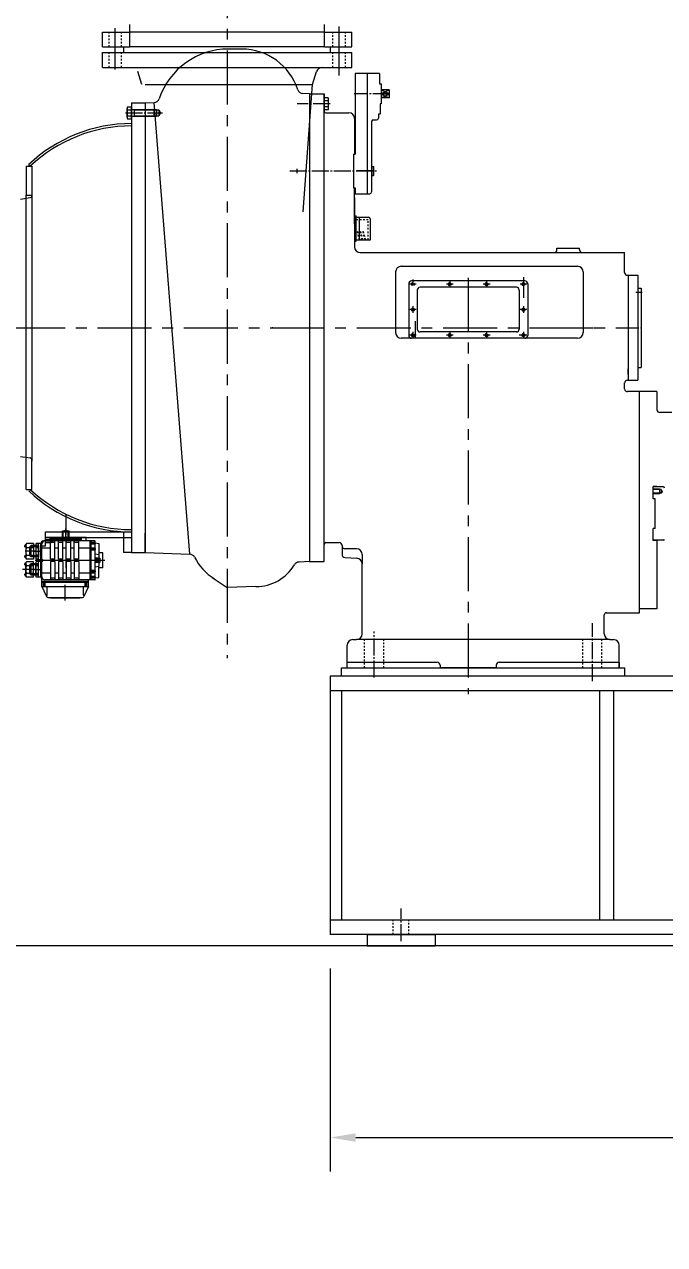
# Model space of a CAD drawing. Header units: inches. Extents: x 0 to 26418, y 0 to 20128.
# Drawn here: x 11445 to 12575, y 11704 to 13856 of the extents above; entities that cross this region are included whole.
import ezdxf

# ---------------------------------------------------------------- set-up
doc = ezdxf.new("R2010")
doc.units = ezdxf.units.IN
doc.header["$MEASUREMENT"] = 0
for name, pattern in [('CENTER', [50.8, 31.75, -6.35, 6.35, -6.35]), ('EB_DASH', [6, 3, -3]), ('EB_DASHDOT', [39, 30, -3, 3, -3])]:
    doc.linetypes.add(name, pattern=pattern)
doc.layers.get('Defpoints').update_dxf_attribs({"lineweight": 5})
for name, color, linetype, lineweight in [('CAXA0', 7, 'Continuous', 5), ('CAXA1', 5, 'CENTER', 5), ('CAXA2', 6, 'EB_DASH', 5), ('CAXAEB0', 7, 'Continuous', 5), ('CAXA中心线层', 5, 'CENTER', 5), ('CAXA细实线层', 7, 'Continuous', 5), ('CAXA虚线层', 96, 'EB_DASH', 5)]:
    doc.layers.add(name, color=color, linetype=linetype, lineweight=lineweight)
doc.styles.add('Roman', font='arial.ttf')
doc.styles.get("Standard").update_dxf_attribs({"font": 'arial.ttf'})
doc.dimstyles.new('ISO-25', dxfattribs={"dimscale": 30, "dimtxt": 1.5, "dimasz": 1.5, "dimexe": 2, "dimexo": 2, "dimtad": 1, "dimtih": 1, "dimtoh": 1, "dimdec": 1, "dimlfac": 0.03937, "dimdsep": 46, "dimtxsty": 'Standard', "dimcen": 2.5, "dimclrd": 7, "dimclre": 7, "dimclrt": 7, "dimadec": 0, "dimazin": 0, "dimtfac": 1, "dimtdec": 1, "dimtmove": 0, "dimatfit": 3, "dimfxl": 1, "dimlwd": 5, "dimlwe": 5, "dimarcsym": 0})

# ---------------------------------------------------------------- blocks, each defined once
blk = doc.blocks.new('*D43')
at = {"color": 7, "linetype": 'Continuous', "lineweight": 5, "transparency": 16777216}
for p, q in [((11984.9, 12191.3), (11984.9, 11833.1)), ((14534.9, 12191.3), (14534.9, 11833.1)), ((12029.9, 11893.1), (14489.9, 11893.1))]:
    blk.add_line(p, q, dxfattribs=at)
at = {"color": 7, "transparency": 16777216}
for points in [[(12029.9, 11900.6), (12029.9, 11885.6), (11984.9, 11893.1)], [(14489.9, 11900.6), (14489.9, 11885.6), (14534.9, 11893.1)]]:
    blk.add_solid(points, dxfattribs=at)
at = {"layer": 'Defpoints', "color": 0, "transparency": 16777216}
for p in [(11984.9, 12251.3), (14534.9, 12251.3), (14534.9, 11893.1)]:
    blk.add_point(p, dxfattribs=at)
at = {"color": 7, "lineweight": 5, "transparency": 16777216, "insert": (13259.9, 12015), "char_height": 165, "attachment_point": 5, "style": 'Roman'}
blk.add_mtext('{\\H1.25x;A}', dxfattribs=at)
blk = doc.blocks.new('*D44')
at = {"color": 7, "linetype": 'Continuous', "lineweight": 5, "transparency": 16777216}
for p, q in [((9650.4, 12558.3), (9650.4, 11355.8)), ((15833.4, 12171.3), (15833.4, 11355.8)), ((9695.4, 11415.8), (15788.4, 11415.8))]:
    blk.add_line(p, q, dxfattribs=at)
at = {"color": 7, "transparency": 16777216}
for points in [[(9695.4, 11423.3), (9695.4, 11408.3), (9650.4, 11415.8)], [(15788.4, 11423.3), (15788.4, 11408.3), (15833.4, 11415.8)]]:
    blk.add_solid(points, dxfattribs=at)
at = {"layer": 'Defpoints', "color": 0, "transparency": 16777216}
for p in [(9650.4, 12618.3), (15833.4, 12231.3), (15833.4, 11415.8)]:
    blk.add_point(p, dxfattribs=at)
at = {"color": 7, "lineweight": 5, "transparency": 16777216, "insert": (13263.8, 11541.2), "char_height": 165, "attachment_point": 5, "style": 'Roman'}
blk.add_mtext('{\\H1.25x;C}', dxfattribs=at)

msp = doc.modelspace()

# ---------------------------------------------------------------- linework, layer by layer
at = {"color": 7, "lineweight": 5}
for p, q in [((11974.95, 13842.5), (11631.45, 13842.5)), ((11974.95, 13816.5), (11631.45, 13816.5)), ((12071.9, 13769.86), (12028.9, 13769.86)), ((12028.9, 13769.86), (12028.9, 13627.29)), ((12049.9, 13769.86), (12049.9, 13557.79)), ((12071.9, 13769.86), (12071.9, 13751.36)), ((12071.9, 13751.36), (12074.9, 13751.36)), ((12074.9, 13751.36), (12074.9, 13716.36)), ((11948.4, 13733.81), (11974.4, 13733.81)), ((11974.4, 13733.81), (11974.4, 13703.31)), ((11974.4, 12908.81), (11974.4, 13733.81)), ((11974.4, 13705.92), (11974.4, 13726.7)), ((11974.4, 13710.31), (11974.4, 13722.31)), ((12072.9, 13716.36), (12072.9, 13697.86)), ((12074.9, 13716.36), (12072.9, 13716.36)), ((11674.27, 13706.31), (11678.4, 13706.31)), ((11674.27, 13705.41), (11682.4, 13705.41)), ((11674.27, 13695.21), (11682.4, 13695.21)), ((11674.27, 13694.31), (11678.4, 13694.31)), ((11677.27, 13700.31), (11689.11, 13700.31)), ((11678.4, 13706.31), (11678.4, 13694.31)), ((11682.4, 13705.41), (11682.4, 13695.21)), ((11682.4, 13705.41), (11685.39, 13700.31)), ((11685.39, 13700.31), (11682.4, 13695.21)), ((11977.4, 13700.31), (12017.9, 13700.31)), ((12027.9, 13690.31), (12027.9, 13627.29)), ((12060.9, 13687.79), (12066.9, 13687.79)), ((12072.9, 13697.86), (12069.9, 13697.86)), ((12069.9, 13697.86), (12069.9, 13690.79)), ((12027.9, 13672.8), (12027.9, 13627.29)), ((12057.9, 13684.79), (12057.9, 13560.79)), ((12025.9, 13627.29), (12028.9, 13627.29)), ((12025.9, 13627.29), (12025.9, 13613.81)), ((11448.4, 13606.31), (11448.4, 13555.31)), ((11448.4, 13606.31), (11458.4, 13606.31)), ((11455.85, 13606.31), (11452.91, 13609.42)), ((11458.4, 13606.42), (11458.4, 13085.78)), ((12025.9, 13613.81), (12025.9, 13568.29)), ((12057.9, 13605.79), (12061.4, 13605.79)), ((12061.4, 13605.79), (12061.9, 13605.29)), ((12061.4, 13589.79), (12061.4, 13605.79)), ((12061.4, 13604.79), (12061.4, 13590.79)), ((12061.9, 13590.29), (12061.9, 13605.29)), ((12057.9, 13589.79), (12061.4, 13589.79)), ((12061.4, 13589.79), (12061.9, 13590.29)), ((12025.9, 13568.29), (12028.9, 13568.29)), ((12027.9, 13504.81), (12027.9, 13568.29)), ((12028.9, 13568.29), (12028.9, 13557.79)), ((12028.9, 13557.79), (12054.9, 13557.79)), ((11438.4, 13548.31), (11455.84, 13550.88)), ((11448.4, 13555.31), (11458.4, 13555.31)), ((11448.4, 13555.31), (11458.4, 13555.31)), ((11448.4, 13036.31), (11448.4, 13555.31)), ((12027.9, 13550.32), (12027.9, 13463.81)), ((12027.9, 13518.81), (12030.91, 13518.81)), ((12030.91, 13473.81), (12030.91, 13518.81)), ((12030.91, 13516.31), (12051.91, 13516.31)), ((12036.91, 13476.31), (12036.91, 13516.31)), ((12055.91, 13476.31), (12055.91, 13512.31)), ((12027.9, 13473.81), (12030.91, 13473.81)), ((12030.91, 13476.31), (12055.91, 13476.31)), ((12037.9, 13453.81), (12504.4, 13453.81)), ((12504.4, 13418.81), (12504.4, 13453.81)), ((12110.4, 13429.81), (12421.41, 13429.81)), ((12504.4, 13418.7), (12504.4, 13441.31)), ((12100.4, 13419.81), (12100.4, 13312.74)), ((12431.41, 13419.81), (12431.41, 13312.74)), ((12509.4, 13413.81), (12527.4, 13413.81)), ((12510.41, 13413.81), (12510.41, 13228.81)), ((12527.4, 13413.81), (12527.4, 13376.3)), ((12123.4, 13398.88), (12123.4, 13307.74)), ((12328.4, 13403.88), (12128.4, 13403.88)), ((12138.4, 13387.65), (12138.4, 13348.81)), ((12313.4, 13392.65), (12143.4, 13392.65)), ((12318.4, 13387.65), (12318.4, 13348.81)), ((12333.4, 13398.88), (12333.4, 13307.74)), ((12527.4, 13403.81), (12527.4, 13252.56)), ((12527.4, 13391.31), (12533.4, 13391.31)), ((12533.4, 13391.31), (12533.4, 13251.31)), ((12535.4, 13383.31), (12524.11, 13383.31)), ((12535.4, 13383.31), (12524.2, 13383.31)), ((12138.4, 13348.81), (12138.4, 13318.98)), ((12318.4, 13348.81), (12318.4, 13318.98)), ((12421.41, 13302.74), (12110.4, 13302.74)), ((12313.4, 13313.98), (12143.4, 13313.98)), ((12527.4, 13266.31), (12527.4, 13251.31)), ((12527.4, 13266.31), (12527.4, 13238.81)), ((12527.4, 13266.3), (12527.4, 13228.81)), ((12527.4, 13251.31), (12533.4, 13251.31)), ((12530.4, 12818.77), (12530.4, 13208.82)), ((11438.4, 13094.31), (11455.84, 13091.75)), ((11438.4, 13094.31), (11455.84, 13091.75)), ((11458.4, 13036.21), (11458.4, 13088.78)), ((11458.4, 13036.21), (11458.4, 13088.78)), ((11448.4, 13036.31), (11458.4, 13036.31)), ((12561.41, 13041.13), (12554.9, 13041.13)), ((12554.9, 13019.73), (12554.9, 13041.13)), ((12561.41, 13041.1), (12554.9, 13041.1)), ((12572.9, 13040.63), (12554.9, 13040.63)), ((12565.9, 13036.63), (12554.9, 13036.63)), ((12569.12, 13035.95), (12554.9, 13035.95)), ((12569.12, 13029.31), (12554.9, 13029.31)), ((12565.9, 13028.63), (12554.9, 13028.63)), ((12558.4, 13019.73), (12554.9, 13019.73)), ((12558.4, 12967.53), (12558.4, 13019.73)), ((12565.9, 13036.63), (12565.9, 13028.63)), ((12569.12, 13035.95), (12570.68, 13032.63)), ((12569.12, 13035.95), (12569.12, 13029.31)), ((12570.68, 13032.63), (12569.12, 13029.31)), ((11482.4, 12951.31), (11482.4, 12961.31)), ((11482.4, 12961.31), (11634.4, 12961.31)), ((11512.4, 12951.31), (11512.4, 12963.31)), ((11512.4, 12963.31), (11524.4, 12963.31)), ((11512.4, 12962.31), (11513.9, 12962.31)), ((11513.9, 12951.31), (11513.9, 12962.31)), ((11518.4, 12945.31), (11518.4, 12967.43)), ((11522.9, 12962.31), (11524.4, 12962.31)), ((11522.9, 12951.31), (11522.9, 12962.31)), ((11524.4, 12951.31), (11524.4, 12963.31)), ((11620.4, 12961.31), (11620.4, 12924.81)), ((11634.4, 12966.31), (11634.4, 12924.81)), ((12558.4, 12967.53), (12554.9, 12967.53)), ((12554.9, 12946.13), (12554.9, 12967.53)), ((11447.92, 12937.31), (11447.92, 12916.81)), ((11461.42, 12940.73), (11448.92, 12940.73)), ((11448.92, 12933.9), (11461.42, 12933.9)), ((11457.1, 12937.06), (11455.1, 12935.06)), ((11470.4, 12935.06), (11455.1, 12935.06)), ((11455.1, 12919.06), (11455.1, 12935.06)), ((11470.4, 12937.06), (11457.1, 12937.06)), ((11457.1, 12917.06), (11457.1, 12937.06)), ((11461.42, 12940.73), (11461.42, 12913.4)), ((11470.4, 12881.56), (11470.4, 12940.56)), ((11474.41, 12940.56), (11470.4, 12940.56)), ((11474.4, 12881.81), (11474.4, 12940.31)), ((11476.4, 12864.81), (11476.4, 12940.31)), ((11482.4, 12936.31), (11476.4, 12936.31)), ((11569.9, 12945.31), (11479.4, 12945.31)), ((11482.4, 12945.31), (11482.4, 12951.31)), ((11554.4, 12951.31), (11482.4, 12951.31)), ((11554.4, 12951.31), (11482.4, 12951.31)), ((11482.4, 12951.31), (11634.4, 12951.31)), ((11482.4, 12947.81), (11492.4, 12947.81)), ((11482.4, 12947.44), (11494.4, 12947.44)), ((11482.4, 12936.31), (11482.4, 12945.31)), ((11482.4, 12943.19), (11494.4, 12943.19)), ((11482.4, 12942.81), (11492.4, 12942.81)), ((11490.9, 12947.81), (11490.9, 12951.31)), ((11545.9, 12948.31), (11490.9, 12948.31)), ((11545.9, 12948.31), (11490.9, 12948.31)), ((11490.9, 12947.44), (11490.9, 12947.81)), ((11545.9, 12947.81), (11490.9, 12947.81)), ((11491.4, 12913.31), (11491.4, 12945.31)), ((11499.4, 12942.31), (11491.4, 12942.31)), ((11492.4, 12942.81), (11492.4, 12947.81)), ((11494.4, 12947.44), (11495.63, 12945.31)), ((11494.4, 12943.19), (11494.4, 12947.44)), ((11494.4, 12943.19), (11495.63, 12945.31)), ((11499.4, 12913.31), (11499.4, 12945.31)), ((11505.4, 12913.31), (11505.4, 12945.31)), ((11513.4, 12942.31), (11505.4, 12942.31)), ((11513.4, 12913.31), (11513.4, 12945.31)), ((11519.4, 12913.31), (11519.4, 12945.31)), ((11527.4, 12942.31), (11519.4, 12942.31)), ((11527.4, 12913.31), (11527.4, 12945.31)), ((11533.4, 12913.31), (11533.4, 12945.31)), ((11541.4, 12942.31), (11533.4, 12942.31)), ((11541.4, 12913.31), (11541.4, 12945.31)), ((11545.9, 12947.81), (11545.9, 12951.31)), ((11554.4, 12945.31), (11554.4, 12951.31)), ((11561.4, 12876.81), (11561.4, 12945.31)), ((11571.38, 12941.06), (11562.3, 12941.06)), ((11563.4, 12942.34), (11562.67, 12941.06)), ((11563.4, 12939.79), (11562.67, 12941.06)), ((11563.4, 12876.81), (11563.4, 12945.31)), ((11563.4, 12939.79), (11563.4, 12942.34)), ((11570.4, 12942.34), (11563.4, 12942.34)), ((11570.4, 12939.79), (11563.4, 12939.79)), ((11564.4, 12939.56), (11564.4, 12942.56)), ((11570.4, 12942.56), (11564.4, 12942.56)), ((11570.4, 12939.56), (11564.4, 12939.56)), ((11570.4, 12877.31), (11570.4, 12944.81)), ((11570.4, 12941.81), (11576.9, 12941.06)), ((11576.9, 12941.06), (11576.9, 12921.34)), ((12572.9, 12946.63), (12554.9, 12946.63)), ((12561.41, 12946.13), (12554.9, 12946.13)), ((12561.41, 12946.13), (12561.41, 12916.13)), ((12561.41, 12946.13), (12561.41, 12825.31)), ((11467.05, 12927.06), (11446.64, 12927.06)), ((11448.92, 12920.23), (11461.42, 12920.23)), ((11461.42, 12913.4), (11448.92, 12913.4)), ((11457.1, 12917.06), (11455.1, 12919.06)), ((11470.4, 12919.06), (11455.1, 12919.06)), ((11470.4, 12917.06), (11457.1, 12917.06)), ((11470.4, 12912.56), (11476.4, 12912.56)), ((11470.4, 12912.34), (11477.4, 12912.34)), ((11476.4, 12933.31), (11491.4, 12933.31)), ((11476.4, 12909.56), (11476.4, 12912.56)), ((11477.4, 12912.34), (11478.14, 12911.06)), ((11477.4, 12909.79), (11477.4, 12912.34)), ((11499.4, 12913.31), (11491.4, 12913.31)), ((11499.4, 12933.31), (11505.4, 12933.31)), ((11513.4, 12913.31), (11505.4, 12913.31)), ((11513.4, 12933.31), (11519.4, 12933.31)), ((11527.4, 12913.31), (11519.4, 12913.31)), ((11527.4, 12933.31), (11533.4, 12933.31)), ((11541.4, 12913.31), (11533.4, 12913.31)), ((11541.4, 12933.31), (11570.4, 12933.31)), ((11571.38, 12930.56), (11562.3, 12930.56)), ((11563.4, 12931.84), (11562.67, 12930.56)), ((11563.4, 12929.29), (11562.67, 12930.56)), ((11563.4, 12929.29), (11563.4, 12931.84)), ((11570.4, 12931.84), (11563.4, 12931.84)), ((11570.4, 12929.29), (11563.4, 12929.29)), ((11564.4, 12929.06), (11564.4, 12932.06)), ((11570.4, 12932.06), (11564.4, 12932.06)), ((11570.4, 12929.06), (11564.4, 12929.06)), ((11570.4, 12922.36), (11576.78, 12921.38)), ((11578.4, 12915.06), (11570.4, 12915.06)), ((11571.4, 12912.34), (11570.67, 12911.06)), ((11578.4, 12912.34), (11571.4, 12912.34)), ((11571.4, 12909.79), (11571.4, 12912.34)), ((11578.4, 12912.56), (11572.4, 12912.56)), ((11572.4, 12909.56), (11572.4, 12912.56)), ((11583.7, 12924.06), (11576.9, 12924.06)), ((11577.2, 12901.24), (11577.2, 12920.88)), ((11578.4, 12915.06), (11578.4, 12907.06)), ((11583.7, 12898.06), (11583.7, 12924.06)), ((11634.4, 12924.81), (11620.4, 12924.81)), ((11467.05, 12895.06), (11442.09, 12895.06)), ((11447.92, 12884.81), (11447.92, 12905.31)), ((11461.42, 12908.73), (11448.92, 12908.73)), ((11448.92, 12901.9), (11461.42, 12901.9)), ((11457.1, 12905.06), (11455.1, 12903.06)), ((11470.4, 12903.06), (11455.1, 12903.06)), ((11455.1, 12887.06), (11455.1, 12903.06)), ((11470.4, 12905.06), (11457.1, 12905.06)), ((11457.1, 12885.06), (11457.1, 12905.06)), ((11461.42, 12881.4), (11461.42, 12908.73)), ((11587.12, 12911.06), (11464.25, 12911.06)), ((11469.43, 12911.06), (11478.51, 12911.06)), ((11470.4, 12909.79), (11477.4, 12909.79)), ((11470.4, 12909.56), (11476.4, 12909.56)), ((11477.4, 12909.79), (11478.14, 12911.06)), ((11499.4, 12908.81), (11491.4, 12908.81)), ((11491.4, 12908.81), (11491.4, 12876.81)), ((11499.4, 12908.81), (11499.4, 12876.81)), ((11513.4, 12908.81), (11505.4, 12908.81)), ((11505.4, 12908.81), (11505.4, 12876.81)), ((11513.4, 12908.81), (11513.4, 12876.81)), ((11527.4, 12908.81), (11519.4, 12908.81)), ((11519.4, 12908.81), (11519.4, 12876.81)), ((11527.4, 12908.81), (11527.4, 12876.81)), ((11541.4, 12908.81), (11533.4, 12908.81)), ((11533.4, 12908.81), (11533.4, 12876.81)), ((11541.4, 12908.81), (11541.4, 12876.81)), ((11571.38, 12891.56), (11562.3, 12891.56)), ((11563.4, 12892.84), (11562.67, 12891.56)), ((11563.4, 12890.29), (11562.67, 12891.56)), ((11563.4, 12890.29), (11563.4, 12892.84)), ((11570.4, 12892.84), (11563.4, 12892.84)), ((11564.4, 12890.06), (11564.4, 12893.06)), ((11570.4, 12893.06), (11564.4, 12893.06)), ((11579.38, 12911.06), (11569.75, 12911.06)), ((11578.4, 12907.06), (11570.4, 12907.06)), ((11570.4, 12899.77), (11576.78, 12900.75)), ((11571.4, 12909.79), (11570.67, 12911.06)), ((11578.4, 12909.79), (11571.4, 12909.79)), ((11578.4, 12909.56), (11572.4, 12909.56)), ((11576.9, 12881.06), (11576.9, 12900.78)), ((11583.7, 12898.06), (11576.9, 12898.06)), ((11448.92, 12888.23), (11461.42, 12888.23)), ((11461.42, 12881.4), (11448.92, 12881.4)), ((11457.1, 12885.06), (11455.1, 12887.06)), ((11470.4, 12887.06), (11455.1, 12887.06)), ((11470.4, 12885.06), (11457.1, 12885.06)), ((11474.4, 12881.56), (11470.4, 12881.56)), ((11476.4, 12888.81), (11491.4, 12888.81)), ((11558.4, 12873.81), (11476.4, 12873.81)), ((11558.4, 12871.81), (11476.4, 12871.81)), ((11479.31, 12864.81), (11479.31, 12870.81)), ((11482.31, 12870.81), (11479.31, 12870.81)), ((11479.53, 12871.81), (11480.81, 12872.55)), ((11479.53, 12864.81), (11479.53, 12871.81)), ((11482.08, 12871.81), (11479.53, 12871.81)), ((11480.81, 12863.83), (11480.81, 12872.92)), ((11482.08, 12871.81), (11480.81, 12872.55)), ((11569.9, 12876.81), (11481.4, 12876.81)), ((11482.08, 12864.81), (11482.08, 12871.81)), ((11482.31, 12864.81), (11482.31, 12870.81)), ((11499.4, 12879.81), (11491.4, 12879.81)), ((11499.4, 12888.81), (11505.4, 12888.81)), ((11513.4, 12879.81), (11505.4, 12879.81)), ((11513.4, 12888.81), (11519.4, 12888.81)), ((11527.4, 12879.81), (11519.4, 12879.81)), ((11527.4, 12888.81), (11533.4, 12888.81)), ((11541.4, 12879.81), (11533.4, 12879.81)), ((11541.4, 12888.81), (11570.4, 12888.81)), ((11552.5, 12864.81), (11552.5, 12870.81)), ((11552.5, 12870.81), (11555.5, 12870.81)), ((11552.73, 12871.81), (11554, 12872.55)), ((11552.73, 12864.81), (11552.73, 12871.81)), ((11552.73, 12871.81), (11555.28, 12871.81)), ((11554, 12863.83), (11554, 12872.92)), ((11555.28, 12871.81), (11554, 12872.55)), ((11555.28, 12864.81), (11555.28, 12871.81)), ((11555.5, 12864.81), (11555.5, 12870.81)), ((11558.4, 12864.81), (11558.4, 12876.81)), ((11571.38, 12881.06), (11562.3, 12881.06)), ((11563.4, 12882.34), (11562.67, 12881.06)), ((11563.4, 12879.79), (11562.67, 12881.06)), ((11570.4, 12890.29), (11563.4, 12890.29)), ((11563.4, 12879.79), (11563.4, 12882.34)), ((11570.4, 12882.34), (11563.4, 12882.34)), ((11570.4, 12879.79), (11563.4, 12879.79)), ((11570.4, 12890.06), (11564.4, 12890.06)), ((11564.4, 12879.56), (11564.4, 12882.56)), ((11570.4, 12882.56), (11564.4, 12882.56)), ((11570.4, 12879.56), (11564.4, 12879.56)), ((11570.4, 12880.31), (11576.9, 12881.06)), ((11476.4, 12864.81), (11484.24, 12847.57)), ((11476.4, 12864.81), (11558.4, 12864.81)), ((11485.34, 12849.77), (11485.34, 12864.81)), ((11517.4, 12840.27), (11517.4, 12867.81)), ((11549.47, 12849.77), (11549.47, 12864.81)), ((11558.4, 12864.81), (11550.57, 12847.57)), ((11486.97, 12845.81), (11547.84, 12845.81)), ((11491.4, 12845.21), (11491.4, 12845.81)), ((11491.4, 12845.21), (11543.4, 12845.21)), ((11543.4, 12845.21), (11543.4, 12845.81)), ((12530.4, 12818.77), (12530.4, 12844.81)), ((12468.41, 12781.31), (12468.41, 12814.77)), ((12472.41, 12818.77), (12530.4, 12818.77)), ((12561.41, 12825.31), (12530.4, 12825.31)), ((12478.41, 12771.31), (12031.4, 12771.31)), ((12478.41, 12771.31), (12484.91, 12771.31)), ((12014.91, 12721.31), (12014.91, 12761.31)), ((12494.91, 12721.31), (12494.91, 12761.31)), ((12004.91, 12721.31), (12504.91, 12721.31)), ((12004.91, 12707.42), (12004.91, 12721.31)), ((12014.91, 12731.31), (12173.85, 12731.31)), ((12178.4, 12721.31), (12278.4, 12721.31)), ((12278.4, 12721.31), (12178.4, 12721.31)), ((12178.85, 12726.31), (12178.85, 12721.31)), ((12277.96, 12726.31), (12277.96, 12721.31)), ((12282.79, 12731.31), (12494.91, 12731.31)), ((12494.91, 12731.31), (12494.91, 12721.31)), ((12504.91, 12706.86), (12504.91, 12721.31)), ((14534.91, 12707.06), (11984.91, 12707.06)), ((11984.91, 12707.06), (11984.91, 12251.31)), ((14534.91, 12680.94), (11984.91, 12680.94)), ((12004.91, 12680.94), (12004.91, 12276.31)), ((12459.91, 12680.94), (12459.91, 12275.94)), ((12484.91, 12680.94), (12484.91, 12275.94)), ((14514.74, 12276.31), (11984.91, 12276.31)), ((14534.91, 12251.31), (11984.91, 12251.31)), ((12049.91, 12251.31), (12049.91, 12231.31)), ((12049.91, 12251.31), (12169.91, 12251.31)), ((12169.91, 12251.31), (12169.91, 12231.31)), ((16517.61, 12231.31), (9973.4, 12231.31)), ((12049.91, 12231.31), (12169.91, 12231.31))]:
    msp.add_line(p, q, dxfattribs=at)
for centre, radius, start, end in [((11937.27, 13744.21), 10, 198.08823, 267.99999), ((11977.4, 13703.31), 3, 180, 270), ((12017.9, 13690.31), 10, 0, 90), ((12060.9, 13684.79), 3, 90, 180), ((12066.9, 13690.79), 3, 270, 0), ((12054.9, 13560.79), 3, 270, 0), ((11455.4, 13553.85), 3, 278.36933, 0), ((12051.91, 13512.31), 4, 0, 90), ((12037.9, 13463.81), 10, 180, 270), ((12110.4, 13419.81), 10, 90, 180), ((12421.41, 13419.81), 10, 360, 90), ((12509.4, 13418.81), 5, 180, 270), ((12128.4, 13398.88), 5, 90, 180), ((12128.4, 13398.88), 5, 90, 180), ((12143.4, 13387.65), 5, 90, 180), ((12313.4, 13387.65), 5, 0, 90), ((12328.4, 13398.88), 5, 360, 90), ((12328.4, 13398.88), 5, 0, 90), ((12128.4, 13307.74), 5, 180, 270), ((12143.4, 13318.98), 5, 180, 270), ((12313.4, 13318.98), 5, 270, 0), ((12328.4, 13307.74), 5, 270, 0), ((11455.4, 13088.78), 3, 0, 81.63067), ((11455.4, 13088.78), 3, 0, 81.63067), ((12572.9, 13038.63), 2, 360, 90), ((11518.4, 12952.69), 10.62, 64.94238, 115.05762), ((11450.42, 12934.63), 5, 116.6708, 180), ((11454.3, 12937.31), 6.37, 147.57942, 212.42058), ((11471.92, 12927.06), 24, 163.45873, 196.54127), ((11479.4, 12940.31), 5, 90, 180), ((11481.4, 12940.31), 5, 90, 180), ((11569.9, 12944.81), 0.5, 0, 90), ((12572.9, 12948.63), 2, 270, 0), ((11450.42, 12919.5), 5, 180, 243.3292), ((11454.3, 12916.81), 6.37, 147.57942, 212.42058), ((11576.7, 12920.88), 0.5, 360, 81.27127), ((11450.42, 12902.63), 5, 116.6708, 180), ((11454.3, 12905.31), 6.37, 147.57942, 212.42058), ((11471.92, 12895.06), 24, 163.45873, 196.54127), ((11576.7, 12901.24), 0.5, 278.72873, 0), ((11450.42, 12887.5), 5, 180, 243.3292), ((11454.3, 12884.81), 6.37, 147.57942, 212.42058), ((11479.4, 12881.81), 5, 180, 233.1301), ((11481.4, 12881.81), 5, 180, 270), ((11569.9, 12877.31), 0.5, 270, 0), ((11484.34, 12849.77), 1, 204.44395, 0), ((11486.97, 12848.81), 3, 204.44395, 270), ((11547.84, 12848.81), 3, 270, 335.55605), ((11550.47, 12849.77), 1, 180, 335.55605), ((12472.41, 12814.77), 4, 90, 180), ((12478.41, 12781.31), 10, 180, 270), ((12484.91, 12761.31), 10, 0, 90), ((12173.85, 12726.31), 5, 0, 90), ((12282.96, 12726.31), 5, 90, 180)]:
    msp.add_arc(centre, radius, start, end, dxfattribs=at)
msp.add_point((11518.4, 12961.31), dxfattribs=at)
at = {"layer": 'CAXA0', "color": 7, "lineweight": 5}
for p, q in [((11583.2, 13842.5), (11631.45, 13842.5)), ((11583.2, 13816.5), (11583.2, 13842.5)), ((11631.45, 13816.5), (11631.45, 13856.31)), ((11974.95, 13816.5), (11974.95, 13856.31)), ((11974.95, 13842.5), (12023.2, 13842.5)), ((12023.2, 13816.5), (12023.2, 13842.5)), ((11583.2, 13816.5), (11631.45, 13816.5)), ((11621.12, 13806.5), (11621.12, 13816.5)), ((11974.95, 13816.5), (12023.2, 13816.5)), ((11985.27, 13806.5), (11985.27, 13816.5)), ((11583.2, 13780.5), (11583.2, 13806.5)), ((11583.2, 13806.5), (12023.2, 13806.5)), ((12023.2, 13780.5), (12023.2, 13806.5)), ((11583.2, 13780.5), (12023.2, 13780.5)), ((11652.48, 13750.5), (11645.38, 13773.46)), ((11953.91, 13750.5), (11961.02, 13773.46)), ((11658.5, 13750.5), (11953.91, 13750.5)), ((11937.3, 13525.54), (11953.91, 13750.5)), ((11948.4, 13733.81), (11948.4, 12908.82)), ((11634.4, 13717.81), (11634.4, 12924.81)), ((11673.74, 13718.35), (11736.71, 12922.07)), ((12510.41, 13248.81), (12510.41, 13238.82)), ((12510.41, 13238.81), (12510.41, 13248.81)), ((12504.4, 13213.82), (12504.4, 13223.93)), ((12509.4, 13228.81), (12527.4, 13228.81)), ((12561.41, 13208.82), (12509.4, 13208.82)), ((12561.41, 13208.82), (12561.41, 13176.81)), ((12587.8, 13171.81), (12566.41, 13171.81)), ((11977.4, 12942.31), (12000.9, 12942.31)), ((12005.9, 12937.31), (12005.9, 12936.31)), ((12005.9, 12936.31), (12005.9, 12921.06)), ((12010.64, 12916.07), (12031.93, 12914.95)), ((12031.4, 12931.31), (12010.9, 12931.31)), ((12041.4, 12921.31), (12041.4, 12904.96)), ((11948.4, 12908.82), (11941.07, 12908.56)), ((11948.4, 12908.81), (11974.4, 12908.81)), ((12041.4, 12781.31), (12041.4, 12904.96)), ((12024.91, 12771.31), (12031.4, 12771.31))]:
    msp.add_line(p, q, dxfattribs=at)
for centre, radius, start, end in [((11970.57, 13770.5), 10, 90, 162.80328), ((12110.4, 13312.74), 10, 180, 270), ((12421.41, 13312.74), 10, 270, 0), ((12509.4, 13223.81), 5, 90, 180), ((12509.4, 13213.82), 5, 180, 235.6326), ((12509.4, 13213.82), 5, 235.6326, 270), ((12566.41, 13176.81), 5, 180, 270), ((11977.4, 12939.31), 3, 90, 180), ((12000.9, 12937.31), 5, 0, 90), ((12010.9, 12936.31), 5, 180, 270), ((12010.9, 12921.06), 5, 180, 267), ((12031.4, 12921.31), 10, 360, 90), ((12031.4, 12904.96), 10, 0, 87), ((11930.31, 12898.18), 10, 92, 149.15046), ((12024.91, 12761.31), 10, 90, 180), ((12031.4, 12781.31), 10, 270, 0)]:
    msp.add_arc(centre, radius, start, end, dxfattribs=at)
at = {"layer": 'CAXA1', "linetype": 'CENTER', "lineweight": 5, "ltscale": 3}
for p, q in [((11803.4, 13962.82), (11803.4, 12738.63)), ((11605.7, 13806.5), (11605.7, 13849.7)), ((12000.7, 13806.5), (12000.7, 13852.45)), ((11605.7, 13776.55), (11605.7, 13812.35)), ((12000.7, 13766.31), (12000.7, 13814.89)), ((12228.4, 13409.4), (12228.4, 12674.93)), ((9593.25, 13321.31), (12529.43, 13321.31))]:
    msp.add_line(p, q, dxfattribs=at)
at = {"layer": 'CAXA2', "color": 7, "linetype": 'EB_DASH', "lineweight": 5}
for p, q in [((11594.7, 13816.5), (11594.7, 13842.5)), ((11616.7, 13816.5), (11616.7, 13842.5)), ((11989.7, 13816.5), (11989.7, 13842.5)), ((12011.7, 13816.5), (12011.7, 13842.5)), ((11989.7, 13780.5), (11989.7, 13806.76)), ((12011.7, 13780.5), (12011.7, 13806.5))]:
    msp.add_line(p, q, dxfattribs=at)
at = {"layer": 'CAXAEB0', "color": 7, "lineweight": 5}
for p, q in [((11627.54, 13710.71), (11634.27, 13710.71)), ((11634.27, 13689.92), (11634.27, 13710.71)), ((11981.14, 13726.7), (11974.4, 13726.7)), ((11981.14, 13721.51), (11974.4, 13721.51)), ((11981.14, 13711.11), (11974.4, 13711.11)), ((11981.9, 13708.52), (11981.9, 13724.1)), ((11626.77, 13692.52), (11626.77, 13708.11)), ((11627.54, 13705.51), (11634.27, 13705.51)), ((11627.54, 13695.12), (11634.27, 13695.12)), ((11627.54, 13689.92), (11634.27, 13689.92)), ((11634.27, 13694.31), (11634.27, 13706.31)), ((11634.27, 13706.31), (11674.27, 13706.31)), ((11634.27, 13694.31), (11674.27, 13694.31)), ((11639.57, 13694.31), (11639.57, 13706.31)), ((11674.27, 13694.31), (11674.27, 13706.31)), ((11981.14, 13705.92), (11974.4, 13705.92)), ((12384.9, 13461.81), (12424.9, 13461.81)), ((12384.9, 13458.81), (12384.9, 13461.81)), ((12424.9, 13458.81), (12424.9, 13461.81)), ((11465.4, 12937.46), (11465.4, 12916.67)), ((11469.48, 12940.92), (11466.33, 12940.92)), ((11466.33, 12933.99), (11469.48, 12933.99)), ((11470.4, 12937.46), (11470.4, 12916.67)), ((11466.33, 12920.14), (11469.48, 12920.14)), ((11469.48, 12913.21), (11466.33, 12913.21)), ((11465.4, 12884.67), (11465.4, 12905.46)), ((11469.48, 12908.92), (11466.33, 12908.92)), ((11466.33, 12901.99), (11469.48, 12901.99)), ((11470.4, 12884.67), (11470.4, 12905.46)), ((11466.33, 12888.14), (11469.48, 12888.14)), ((11469.48, 12881.21), (11466.33, 12881.21))]:
    msp.add_line(p, q, dxfattribs=at)
for centre, radius, start, end in [((11631.56, 13708.11), 4.79, 147.13277, 212.86723), ((11977.12, 13724.1), 4.79, 327.13277, 32.86723), ((11963.9, 13716.31), 18, 343.22135, 16.77865), ((11977.12, 13708.52), 4.79, 327.13277, 32.86723), ((11644.77, 13700.31), 18, 163.22135, 196.77865), ((11631.56, 13692.52), 4.79, 147.13277, 212.86723), ((12379.9, 13458.81), 5, 270, 0), ((12429.9, 13458.81), 5, 180, 270), ((11472.33, 12937.46), 6.93, 150, 210), ((11491.73, 12927.06), 26.32, 164.73852, 195.26148), ((11463.48, 12937.46), 6.93, 330, 30), ((11444.08, 12927.06), 26.32, 344.73852, 15.26148), ((11472.33, 12916.67), 6.93, 150, 210), ((11463.48, 12916.67), 6.93, 330, 30), ((11472.33, 12905.46), 6.93, 150, 210), ((11491.73, 12895.06), 26.32, 164.73852, 195.26148), ((11463.48, 12905.46), 6.93, 330, 30), ((11444.08, 12895.06), 26.32, 344.73852, 15.26148), ((11472.33, 12884.67), 6.93, 150, 210), ((11463.48, 12884.67), 6.93, 330, 30)]:
    msp.add_arc(centre, radius, start, end, dxfattribs=at)
at = {"layer": 'CAXAEB0', "color": 7, "linetype": 'Continuous', "lineweight": 5}
for p in [(11883.4, 13321.31), (12533.4, 13321.31)]:
    msp.add_point(p, dxfattribs=at)
at = {"layer": 'CAXA中心线层', "linetype": 'EB_DASHDOT', "lineweight": 5}
for p, q in [((11605.7, 13776.55), (11605.7, 13812.35)), ((12000.7, 13766.31), (12000.7, 13814.89)), ((12028.2, 13762.15), (12028.9, 13762.15)), ((12090.12, 13733.86), (12027.51, 13733.86)), ((11984.9, 13716.31), (11926.4, 13716.31)), ((11623.77, 13700.31), (11677.27, 13700.31)), ((11926.4, 13594.06), (11926.4, 13601.56)), ((11913.46, 13597.81), (12067.99, 13597.81)), ((12061.86, 13597.81), (12031.86, 13597.81)), ((12325.9, 13410.5), (12325.9, 13401.72)), ((12136.87, 13398.26), (12124.94, 13398.26)), ((12130.9, 13406.16), (12130.9, 13401.72)), ((12201.87, 13398.26), (12189.94, 13398.26)), ((12195.9, 13404.23), (12195.9, 13392.3)), ((12266.87, 13398.26), (12254.94, 13398.26)), ((12260.9, 13404.23), (12260.9, 13392.3)), ((12331.87, 13398.26), (12319.94, 13398.26)), ((12325.9, 13404.23), (12325.9, 13371.73)), ((12136.87, 13353.31), (12124.94, 13353.31)), ((12130.9, 13359.27), (12130.9, 13347.35)), ((12331.68, 13353.31), (12319.76, 13353.31)), ((12325.9, 13359.27), (12325.9, 13347.35)), ((12134.94, 13333.2), (12134.94, 13302.94)), ((12341.3, 13321.31), (12461.99, 13321.31)), ((12136.87, 13308.36), (12124.94, 13308.36)), ((12130.9, 13314.32), (12130.9, 13302.4)), ((12201.87, 13308.36), (12189.94, 13308.36)), ((12195.9, 13314.32), (12195.9, 13302.4)), ((12266.87, 13308.36), (12254.94, 13308.36)), ((12260.9, 13314.32), (12260.9, 13302.4)), ((12331.87, 13308.36), (12318.4, 13308.36)), ((12325.9, 13314.32), (12325.9, 13302.4)), ((11518.4, 12992.63), (11518.4, 12897.61)), ((11463.33, 12927.06), (11472.48, 12927.06)), ((11463.33, 12895.06), (11472.48, 12895.06)), ((12062.41, 12704.41), (12062.41, 12785.89)), ((12447.41, 12697.98), (12447.41, 12800.08)), ((12109.91, 12239.64), (12109.91, 12296.89))]:
    msp.add_line(p, q, dxfattribs=at)
at = {"layer": 'CAXA细实线层', "color": 7, "linetype": 'Continuous', "lineweight": 5}
for p, q in [((11828.91, 13812.81), (11803.4, 13812.81)), ((11948.4, 13733.81), (11936.92, 13734.21)), ((12074.9, 13734.69), (12088.9, 13740.81)), ((12074.9, 13740.81), (12088.9, 13734.69)), ((12088.9, 13740.81), (12074.9, 13740.81)), ((12088.9, 13734.69), (12074.9, 13734.69)), ((12074.9, 13726.91), (12088.9, 13733.04)), ((12074.9, 13733.04), (12088.9, 13726.91)), ((12088.9, 13733.04), (12074.9, 13733.04)), ((12088.9, 13740.86), (12088.9, 13726.86)), ((11634.4, 13717.81), (11658.4, 13717.81)), ((11658.4, 13717.81), (11674.08, 13718.36)), ((11658.4, 13717.81), (11658.4, 13683.81)), ((11658.4, 13717.81), (11658.4, 12924.81)), ((12088.9, 13726.91), (12074.9, 13726.91)), ((11634.4, 13681.47), (11634.4, 13676.31)), ((11658.4, 12924.81), (11658.4, 12958.82)), ((11658.4, 12924.81), (11658.4, 12958.82)), ((11658.4, 12958.82), (11658.4, 12924.81)), ((11634.4, 12924.81), (11658.4, 12924.81)), ((11658.4, 12924.81), (11737.06, 12922.07)), ((11948.4, 12908.82), (11929.96, 12908.17)), ((11776.93, 12880.97), (11803.4, 12863.05)), ((11853.9, 12864.82), (11803.4, 12863.05))]:
    msp.add_line(p, q, dxfattribs=at)
at = {"layer": 'CAXA细实线层', "color": 7, "lineweight": 5}
for p, q in [((11634.27, 13706.31), (11639.57, 13705.41)), ((11634.27, 13694.31), (11639.57, 13695.21)), ((11639.57, 13705.41), (11674.27, 13705.41)), ((11639.57, 13695.21), (11674.27, 13695.21))]:
    msp.add_line(p, q, dxfattribs=at)
at = {"layer": 'CAXA细实线层', "color": 7, "linetype": 'Continuous', "lineweight": 5}
for centre, radius, start, end in [((11805.4, 13683.81), 129, 90.00009, 161.30898), ((11828.91, 13708.81), 104, 18.08822, 90), ((11673.74, 13728.35), 10, 272, 341.30897), ((11736.71, 12912.07), 10, 26.709, 88), ((11829.62, 12958.82), 94, 206.709, 238.32757), ((11853.9, 12943.82), 79, 270, 329.15047)]:
    msp.add_arc(centre, radius, start, end, dxfattribs=at)
at = {"layer": 'CAXA细实线层', "color": 7, "lineweight": 5}
for centre, radius, start, end in [((11634.4, 13417.31), 264, 90, 133.37275), ((11634.4, 13417.31), 260, 90, 133.37275), ((11634.4, 13225.31), 264, 226.62725, 270), ((11634.4, 13225.31), 260, 226.62725, 270)]:
    msp.add_arc(centre, radius, start, end, dxfattribs=at)
at = {"layer": 'CAXA虚线层', "color": 7, "linetype": 'EB_DASH', "lineweight": 5}
for p, q in [((11594.7, 13780.5), (11594.7, 13806.5)), ((11616.7, 13780.5), (11616.7, 13806.5)), ((11989.7, 13780.5), (11989.7, 13806.76)), ((12011.7, 13780.5), (12011.7, 13806.5)), ((12030.91, 13512.31), (12051.91, 13512.31)), ((12051.91, 13476.31), (12051.91, 13512.31)), ((12032.73, 13490.63), (12033.7, 13490.89)), ((12036.57, 13476.31), (12032.73, 13490.63)), ((12037.6, 13476.31), (12033.7, 13490.89)), ((12037.73, 13490.63), (12038.7, 13490.89)), ((12041.57, 13476.31), (12037.73, 13490.63)), ((12042.6, 13476.31), (12038.7, 13490.89)), ((12042.73, 13490.63), (12043.7, 13490.89)), ((12046.57, 13476.31), (12042.73, 13490.63)), ((12047.6, 13476.31), (12043.7, 13490.89)), ((12045.41, 12721.31), (12045.41, 12771.31)), ((12079.41, 12721.31), (12079.41, 12771.31)), ((12430.41, 12721.31), (12430.41, 12771.31)), ((12464.41, 12721.31), (12464.41, 12771.31)), ((12095.91, 12250.94), (12095.91, 12275.94)), ((12123.91, 12250.94), (12123.91, 12275.94))]:
    msp.add_line(p, q, dxfattribs=at)
at = {"layer": 'CAXA虚线层', "color": 7, "linetype": 'EB_DASH', "lineweight": 5, "extrusion": (0, 0, -1)}
for centre, major_axis, ratio in [((12130.9, 13398.26), (-3, 0), 0.7333333), ((12130.9, 13398.26), (-2.75, 0), 0.6690909), ((12195.9, 13398.26), (-3, 0), 0.7333333), ((12195.9, 13398.26), (-2.75, 0), 0.6690909), ((12260.9, 13398.26), (-3, 0), 0.7333333), ((12260.9, 13398.26), (-2.75, 0), 0.6690909), ((12325.9, 13398.26), (-3, 0), 0.7333333), ((12325.9, 13398.26), (-2.75, 0), 0.6690909), ((12130.9, 13353.31), (-3, 0), 0.7333333), ((12130.9, 13353.31), (-2.75, 0), 0.6690909), ((12325.9, 13353.31), (-3, 0), 0.7333333), ((12325.9, 13353.31), (-2.75, 0), 0.6690909), ((12130.9, 13308.36), (-3, 0), 0.7333333), ((12130.9, 13308.36), (-2.75, 0), 0.6690909), ((12195.9, 13308.36), (-3, 0), 0.7333333), ((12195.9, 13308.36), (-2.75, 0), 0.6690909), ((12260.9, 13308.36), (-3, 0), 0.7333333), ((12260.9, 13308.36), (-2.75, 0), 0.6690909), ((12325.9, 13308.36), (-3, 0), 0.7333333), ((12325.9, 13308.36), (-2.75, 0), 0.6690909)]:
    msp.add_ellipse(centre, major_axis=major_axis, ratio=ratio, dxfattribs=at)

# ---------------------------------------------------------------- dimensions: what is measured, and where the dimension line sits
at = {"color": 7, "lineweight": 5}
for base, p1, p2, text, picture, middle in [((15833.4, 11415.77), (9650.41, 12618.31), (15833.4, 12231.31), '{\\H1.25x;C}', '*D44', (13263.79, 11415.77)), ((14534.91, 11893.1), (11984.91, 12251.31), (14534.91, 12251.31), '{\\H1.25x;A}', '*D43', (13259.91, 11893.1))]:
    dim = msp.add_linear_dim(base=base, p1=p1, p2=p2, text=text, dimstyle='ISO-25', override={"dimtxt": 5.5, "dimpost": '\\X', "dimtxsty": 'Roman', "dimtmove": 1}, dxfattribs=at)
    dim.commit()
    dim.dimension.update_dxf_attribs({"geometry": picture, "text_midpoint": middle, "dimtype": 160})

doc.saveas('drawing.dxf')
